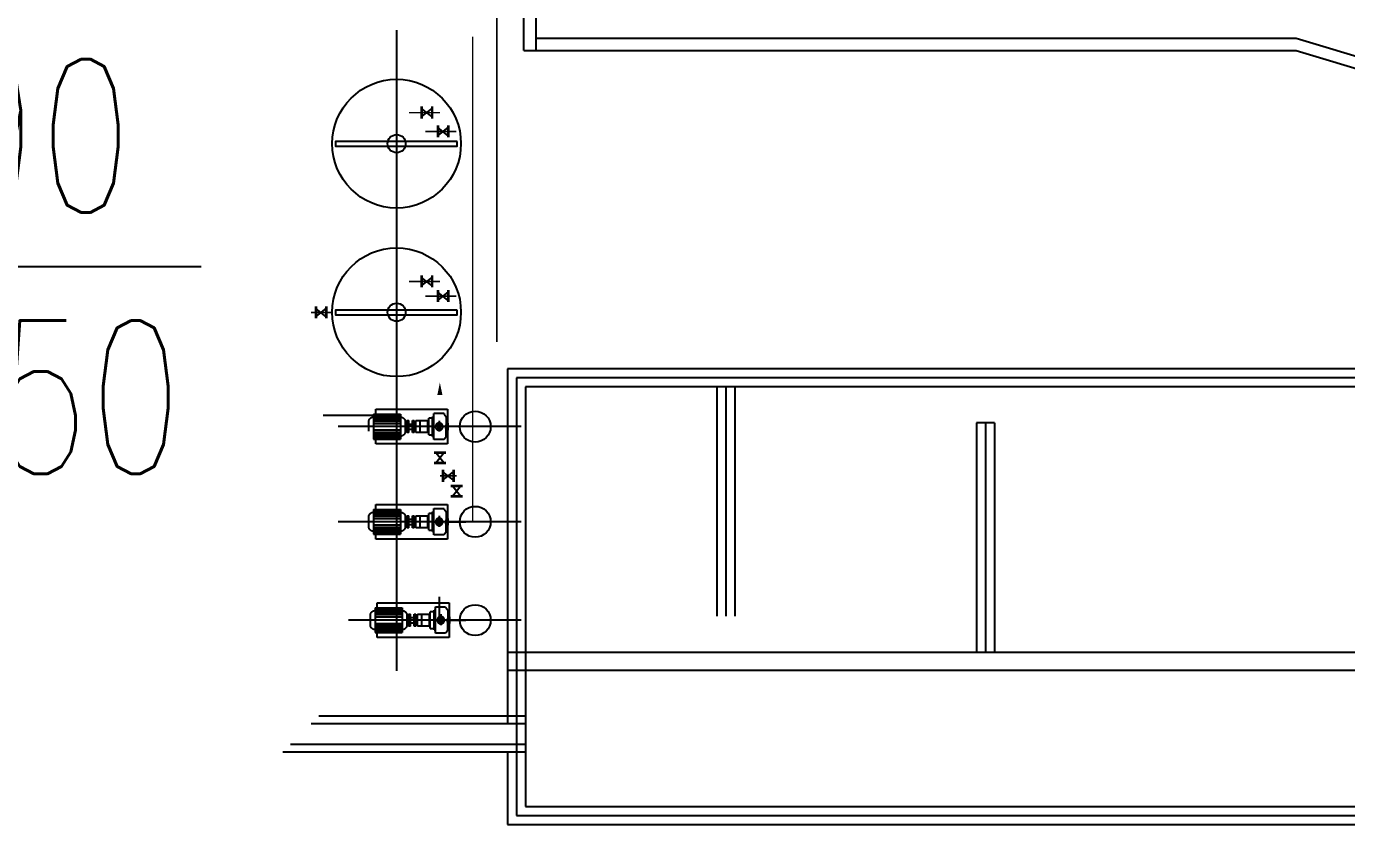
# Model space of a CAD drawing. Extents: x -170 to 1091, y -90 to 504.
# Drawn here: x 162.74 to 188.38, y 34.35 to 49.85 of the extents above; entities that cross this region are included whole.
import ezdxf

# ---------------------------------------------------------------- set-up
doc = ezdxf.new("R2010")
doc.units = 0
doc.header["$LTSCALE"] = 1000
doc.linetypes.add('CENTER', pattern=[50.8, 31.75, -6.35, 6.35, -6.35])
doc.linetypes.add('CENTER2', pattern=[28.575, 19.05, -3.175, 3.175, -3.175])
doc.layers.get('0').update_dxf_attribs({"linetype": 'CONTINUOUS'})
for name, color, linetype in [('01', 7, 'CONTINUOUS'), ('DIM_COOR', 3, 'CONTINUOUS'), ('PUB_TEXT', 7, 'CONTINUOUS'), ('建筑各种基础线', 6, 'CONTINUOUS'), ('热媒站中心线', 3, 'CENTER')]:
    doc.layers.add(name, color=color, linetype=linetype)
doc.layers.add('EQPT', color=7, linetype='CONTINUOUS', lineweight=40)
doc.styles.add('_TCH_DIM', font='SIMPLEX', dxfattribs={"bigfont": 'GBCBIG'})

msp = doc.modelspace()

# ---------------------------------------------------------------- linework, layer by layer
at = {"color": 3, "lineweight": -2}
for p, q in [((170.40794, 48.29584, 0), (170.40794, 48.0643, 0)), ((170.42047, 48.29584, 0), (170.42047, 48.0643, 0)), ((170.6118, 48.25586, 0), (170.42047, 48.10684, 0)), ((170.6118, 48.09953, 0), (170.42047, 48.24855, 0)), ((170.6118, 48.29584, 0), (170.6118, 48.0643, 0)), ((170.62432, 48.29584, 0), (170.62432, 48.0643, 0)), ((170.40794, 45.0175, 0), (170.40794, 44.78595, 0)), ((170.42047, 45.0175, 0), (170.42047, 44.78595, 0)), ((170.6118, 44.97752, 0), (170.42047, 44.8285, 0)), ((170.6118, 44.82119, 0), (170.42047, 44.97021, 0)), ((170.6118, 45.0175, 0), (170.6118, 44.78595, 0)), ((170.62432, 45.0175, 0), (170.62432, 44.78595, 0)), ((168.35436, 44.41482, 0), (168.35436, 44.18328, 0)), ((168.36689, 44.41482, 0), (168.36689, 44.18328, 0)), ((168.55822, 44.37484, 0), (168.36689, 44.22583, 0)), ((168.55822, 44.21852, 0), (168.36689, 44.36753, 0)), ((168.55822, 44.41482, 0), (168.55822, 44.18328, 0)), ((168.57074, 44.41482, 0), (168.57074, 44.18328, 0)), ((170.88907, 41.57813, 0), (170.65752, 41.57813, 0)), ((170.88907, 41.56561, 0), (170.65752, 41.56561, 0)), ((170.69276, 41.37428, 0), (170.84178, 41.56561, 0)), ((170.84909, 41.37428, 0), (170.70007, 41.56561, 0)), ((170.88907, 41.37428, 0), (170.65752, 41.37428, 0)), ((170.88907, 41.36176, 0), (170.65752, 41.36176, 0)), ((170.82314, 41.24164, 0), (170.82314, 41.0101, 0)), ((170.83566, 41.24164, 0), (170.83566, 41.0101, 0)), ((171.02699, 41.20166, 0), (170.83566, 41.05264, 0)), ((171.02699, 41.04533, 0), (170.83566, 41.19435, 0)), ((171.02699, 41.24164, 0), (171.02699, 41.0101, 0)), ((171.03951, 41.24164, 0), (171.03951, 41.0101, 0))]:
    msp.add_line(p, q, dxfattribs=at)
at = {"color": 2, "lineweight": -2}
for p, q in [((170.72432, 47.93046, 0), (170.72432, 47.69892, 0)), ((170.73685, 47.93046, 0), (170.73685, 47.69892, 0)), ((170.92818, 47.89048, 0), (170.73685, 47.74146, 0)), ((170.92818, 47.73415, 0), (170.73685, 47.88317, 0)), ((170.92818, 47.93046, 0), (170.92818, 47.69892, 0)), ((170.9407, 47.93046, 0), (170.9407, 47.69892, 0)), ((170.72432, 44.73211, 0), (170.72432, 44.50056, 0)), ((170.73685, 44.73211, 0), (170.73685, 44.50056, 0)), ((170.92818, 44.69213, 0), (170.73685, 44.54311, 0)), ((170.92818, 44.5358, 0), (170.73685, 44.68482, 0)), ((170.92818, 44.73211, 0), (170.92818, 44.50056, 0)), ((170.9407, 44.73211, 0), (170.9407, 44.50056, 0)), ((171.21248, 40.93053, 0), (170.98094, 40.93053, 0)), ((171.21248, 40.91801, 0), (170.98094, 40.91801, 0)), ((171.01617, 40.72668, 0), (171.16519, 40.91801, 0)), ((171.1725, 40.72668, 0), (171.02348, 40.91801, 0)), ((171.21248, 40.72668, 0), (170.98094, 40.72668, 0)), ((171.21248, 40.71416, 0), (170.98094, 40.71416, 0))]:
    msp.add_line(p, q, dxfattribs=at)
at = {"color": 0, "lineweight": -2}
for p, q in [((172.08493, 43.19963, 0), (172.08493, 36.30517, 0)), ((213.43493, 43.19963, 0), (172.08493, 43.19963, 0)), ((172.43493, 42.84963, 0), (172.43493, 36.00763, 0)), ((213.08493, 42.84963, 0), (172.43493, 42.84963, 0)), ((176.1246, 42.84963, 0), (175.7746, 42.84963, 0)), ((181.53839, 42.1532, 0), (181.18839, 42.1532, 0)), ((172.08493, 37.69964, 0), (201.43492, 37.69964, 0)), ((172.08493, 37.34964, 0), (201.43492, 37.34964, 0)), ((179.66908, 34.69963, 0), (213.08493, 34.69963, 0)), ((172.08493, 34.34963, 0), (213.43493, 34.34963, 0))]:
    msp.add_line(p, q, dxfattribs=at)
at = {"color": 0, "lineweight": -3}
msp.add_line((169.53383, 42.29353, 0), (168.50331, 42.29353, 0), dxfattribs=at)
at = {"color": 2, "lineweight": -2, "const_width": 0.03, "elevation": 0}
for points in [[(171.87586, 43.72116), (171.87586, 54.81862), (209.03098, 54.81862), (209.03098, 61.24093)], [(171.0873, 47.81232), (170.49082, 47.81232)], [(171.0873, 44.61396), (170.49082, 44.61396)], [(170.77092, 38.32543), (171.09434, 38.32543)]]:
    msp.add_lwpolyline(points, dxfattribs=at)
at = {"color": 3, "lineweight": -2, "const_width": 0.03, "elevation": 0}
for points in [[(171.40717, 49.65559), (171.40717, 40.23085)], [(170.77092, 48.1777), (170.17444, 48.1777)], [(170.77092, 44.89935), (170.17444, 44.89935)], [(168.68105, 44.29668), (168.26999, 44.29668)], [(170.77092, 41.1235), (171.09434, 41.1235)]]:
    msp.add_lwpolyline(points, dxfattribs=at)
at = {"color": 0, "lineweight": -2, "elevation": 0}
for points in [[(171.10511, 47.61874), (168.74486, 47.61874), (168.74486, 47.5245), (171.10511, 47.5245)], [(171.10511, 44.3438), (168.74486, 44.3438), (168.74486, 44.24956), (171.10511, 44.24956)]]:
    msp.add_lwpolyline(points, close=True, dxfattribs=at)
at = {"color": 3, "lineweight": -2, "elevation": 0}
msp.add_lwpolyline([(170.77092, 42.93507, 0, 0.1, 0), (170.77092, 42.69132, 0.1, 0.1, 0)], format="xyseb", dxfattribs=at)
at = {"color": 0, "lineweight": -2}
for centre, radius in [((169.93104, 47.57499, 0), 1.25), ((169.93104, 47.57499, 0), 0.17538), ((169.93104, 44.30004, 0), 1.25), ((169.93104, 44.30004, 0), 0.17538), ((171.45698, 42.07955, 0), 0.3), ((171.45698, 40.23085, 0), 0.3), ((171.45698, 38.32086, 0), 0.3)]:
    msp.add_circle(centre, radius, dxfattribs=at)
at = {"layer": '01', "ltscale": 8}
for p, q in [((172.4, 49.38385, 0), (172.4, 51.06385, 0)), ((172.64, 49.38385, 0), (172.64, 51.06385, 0)), ((172.64, 49.62385, 0), (187.4, 49.62385, 0)), ((187.4, 49.62385, 0), (189.4, 49.02385, 0)), ((172.4, 49.38385, 0), (187.4, 49.38385, 0)), ((187.4, 49.38385, 0), (189.4, 48.78385, 0))]:
    msp.add_line(p, q, dxfattribs=at)
at = {"layer": 'DIM_COOR', "color": 4, "linetype": 'Continuous'}
msp.add_line((148.20357, 45.18865), (166.13357, 45.18865), dxfattribs=at)
at = {"layer": 'EQPT', "linetype": 'CENTER2', "lineweight": -2, "ltscale": 5}
for p, q in [((205.25993, 43.02463, 0), (172.25993, 43.02463, 0)), ((172.25993, 43.02463, 0), (172.25993, 34.52463, 0)), ((176.15039, 42.84963, 0), (176.15039, 38.39607, 0)), ((176.32539, 42.84963, 0), (176.32539, 38.39607, 0)), ((176.50039, 42.84963, 0), (176.50039, 38.39607, 0)), ((169.48472, 42.32116, 0), (169.48472, 41.83829, 0)), ((169.48472, 42.32116, 0), (169.48472, 41.83829, 0)), ((169.48472, 42.32116, 0), (170.0039, 42.32116, 0)), ((169.48472, 42.30485, 0), (170.0039, 42.30485, 0)), ((169.52442, 42.32151, 0), (169.52442, 42.4174, 0)), ((169.52442, 42.41705, 0), (170.91942, 42.41705, 0)), ((170.0039, 42.32116, 0), (170.0039, 41.83794, 0)), ((170.0039, 42.32082, 0), (170.0039, 41.83794, 0)), ((170.65642, 41.8267, 0), (170.65642, 42.33481, 0)), ((170.85126, 42.3324, 0), (170.65642, 42.3324, 0)), ((170.85126, 42.3324, 0), (170.85126, 42.3324, 0)), ((170.85126, 42.3324, 0), (170.85426, 42.32227, 0)), ((170.85126, 42.3324, 0), (170.85126, 42.3324, 0)), ((170.85126, 42.3324, 0), (170.85426, 42.32227, 0)), ((170.85126, 42.3324, 0), (170.85126, 42.3324, 0)), ((170.85126, 42.3324, 0), (170.85426, 42.32227, 0)), ((170.85126, 42.3324, 0), (170.85126, 42.3324, 0)), ((170.85126, 42.3324, 0), (170.85426, 42.32227, 0)), ((170.85426, 42.32227, 0), (170.89473, 42.27157, 0)), ((170.85426, 42.32227, 0), (170.89473, 42.27157, 0)), ((170.85426, 42.32227, 0), (170.89473, 42.27157, 0)), ((170.85426, 42.32227, 0), (170.89473, 42.27157, 0)), ((170.91942, 42.41705, 0), (170.91942, 42.14483, 0)), ((172.34657, 42.07955, 0), (168.79374, 42.07955, 0)), ((169.38942, 41.98949, 0), (169.38942, 42.17155, 0)), ((169.38942, 41.98949, 0), (169.38942, 42.17155, 0)), ((169.48472, 42.28888, 0), (170.0039, 42.28888, 0)), ((169.48472, 42.27292, 0), (170.0039, 42.27292, 0)), ((169.48472, 42.24897, 0), (170.0039, 42.24897, 0)), ((169.48472, 42.22103, 0), (170.0039, 42.22103, 0)), ((169.48472, 42.18663, 0), (170.0039, 42.18663, 0)), ((169.48472, 42.14178, 0), (170.0039, 42.14178, 0)), ((170.09919, 42.1712, 0), (170.09919, 41.9879, 0)), ((170.09919, 42.1712, 0), (170.09919, 41.9879, 0)), ((170.09919, 42.1712, 0), (170.09919, 41.9879, 0)), ((170.09919, 42.1712, 0), (170.09919, 41.9879, 0)), ((170.09919, 42.12919, 0), (170.13142, 42.12919, 0)), ((170.09919, 42.12919, 0), (170.13142, 42.12919, 0)), ((170.09919, 42.12919, 0), (170.13142, 42.12919, 0)), ((170.09919, 42.12919, 0), (170.13142, 42.12919, 0)), ((170.13142, 42.19615, 0), (170.13142, 41.96295, 0)), ((170.13142, 42.19615, 0), (170.13142, 41.96295, 0)), ((170.13142, 42.19615, 0), (170.13142, 41.96295, 0)), ((170.13142, 42.19615, 0), (170.13142, 41.96295, 0)), ((170.13142, 42.19615, 0), (170.16623, 42.19615, 0)), ((170.13142, 42.19615, 0), (170.16623, 42.19615, 0)), ((170.13142, 42.19615, 0), (170.16623, 42.19615, 0)), ((170.13142, 42.19615, 0), (170.16623, 42.19615, 0)), ((170.16623, 41.96295, 0), (170.16623, 42.19615, 0)), ((170.16623, 41.96295, 0), (170.16623, 42.19615, 0)), ((170.16623, 41.96295, 0), (170.16623, 42.19615, 0)), ((170.16623, 41.96295, 0), (170.16623, 42.19615, 0)), ((170.16623, 42.12919, 0), (170.2368, 42.12919, 0)), ((170.16623, 42.12919, 0), (170.2368, 42.12919, 0)), ((170.16623, 42.12919, 0), (170.2368, 42.12919, 0)), ((170.16623, 42.12919, 0), (170.2368, 42.12919, 0)), ((170.2368, 41.96295, 0), (170.2368, 42.19615, 0)), ((170.2368, 41.96295, 0), (170.2368, 42.19615, 0)), ((170.2368, 41.96295, 0), (170.2368, 42.19615, 0)), ((170.2368, 41.96295, 0), (170.2368, 42.19615, 0)), ((170.2368, 42.19615, 0), (170.26924, 42.19615, 0)), ((170.2368, 42.19615, 0), (170.26924, 42.19615, 0)), ((170.2368, 42.19615, 0), (170.26924, 42.19615, 0)), ((170.2368, 42.19615, 0), (170.26924, 42.19615, 0)), ((170.26924, 42.19615, 0), (170.26924, 41.96295, 0)), ((170.26924, 42.19615, 0), (170.26924, 41.96295, 0)), ((170.26924, 42.19615, 0), (170.26924, 41.96295, 0)), ((170.26924, 42.19615, 0), (170.26924, 41.96295, 0)), ((170.26924, 42.12919, 0), (170.30534, 42.12919, 0)), ((170.30534, 41.96295, 0), (170.30534, 42.19615, 0)), ((170.30534, 42.19615, 0), (170.55336, 42.19615, 0)), ((170.3833, 42.19615, 0), (170.3833, 41.96295, 0)), ((170.52841, 42.19615, 0), (170.52841, 41.96295, 0)), ((170.52841, 42.19615, 0), (170.52841, 41.96295, 0)), ((170.52841, 42.19615, 0), (170.52841, 41.96295, 0)), ((170.55336, 41.91733, 0), (170.55336, 42.24178, 0)), ((170.62607, 42.24178, 0), (170.55336, 42.24178, 0)), ((170.62607, 42.24178, 0), (170.55336, 42.24178, 0)), ((170.62607, 42.24178, 0), (170.55336, 42.24178, 0)), ((170.62607, 42.24178, 0), (170.55336, 42.24178, 0)), ((170.55336, 42.07386, 0), (170.55336, 42.15497, 0)), ((170.55336, 42.07386, 0), (170.55336, 42.15497, 0)), ((170.55336, 42.07386, 0), (170.55336, 42.15497, 0)), ((170.62607, 42.27081, 0), (170.65642, 42.27081, 0)), ((170.62607, 41.88829, 0), (170.62607, 42.27081, 0)), ((170.75742, 42.19371, 0), (170.75742, 41.98372, 0)), ((170.89473, 42.16066, 0), (170.88773, 42.0848, 0)), ((170.89473, 42.16066, 0), (170.88773, 42.0848, 0)), ((170.89473, 42.16066, 0), (170.88773, 42.0848, 0)), ((170.89473, 42.16066, 0), (170.88773, 42.0848, 0)), ((170.89473, 41.99844, 0), (170.88778, 42.07494, 0)), ((170.89473, 41.99844, 0), (170.88778, 42.07494, 0)), ((170.89473, 41.99844, 0), (170.88778, 42.07494, 0)), ((170.89473, 41.99844, 0), (170.88778, 42.07494, 0)), ((170.91462, 42.12455, 0), (170.8914, 42.12455, 0)), ((170.91462, 42.12455, 0), (170.8914, 42.12455, 0)), ((170.91462, 42.12455, 0), (170.8914, 42.12455, 0)), ((170.91462, 42.12455, 0), (170.8914, 42.12455, 0)), ((170.89473, 42.27157, 0), (170.89473, 42.16066, 0)), ((170.89473, 42.27157, 0), (170.89473, 42.16066, 0)), ((170.89473, 42.27157, 0), (170.89473, 42.16066, 0)), ((170.89473, 42.27157, 0), (170.89473, 42.16066, 0)), ((170.91462, 42.01111, 0), (170.91462, 42.14483, 0)), ((170.91462, 42.14483, 0), (170.92842, 42.14483, 0)), ((170.91462, 42.01111, 0), (170.91462, 42.14483, 0)), ((170.91462, 42.14483, 0), (170.92842, 42.14483, 0)), ((170.91462, 42.01111, 0), (170.91462, 42.14483, 0)), ((170.91462, 42.14483, 0), (170.92842, 42.14483, 0)), ((170.91462, 42.01111, 0), (170.91462, 42.14483, 0)), ((170.91462, 42.14483, 0), (170.92842, 42.14483, 0)), ((170.91462, 42.01236, 0), (170.91462, 42.12455, 0)), ((170.91462, 42.01236, 0), (170.91462, 42.12455, 0)), ((170.91462, 42.01236, 0), (170.91462, 42.12455, 0)), ((170.91462, 42.01236, 0), (170.91462, 42.12455, 0)), ((170.92842, 42.14483, 0), (170.92842, 42.01111, 0)), ((170.92842, 42.14483, 0), (170.92842, 42.01111, 0)), ((170.92842, 42.14483, 0), (170.92842, 42.01111, 0)), ((170.92842, 42.14483, 0), (170.92842, 42.01111, 0)), ((181.18839, 42.1532, 0), (181.18839, 37.69964, 0)), ((181.36339, 42.1532, 0), (181.36339, 37.69964, 0)), ((181.53839, 42.1532, 0), (181.53839, 37.69964, 0)), ((169.48472, 42.01733, 0), (170.0039, 42.01733, 0)), ((169.48472, 41.97248, 0), (170.0039, 41.97248, 0)), ((169.48472, 41.93808, 0), (170.0039, 41.93808, 0)), ((169.48472, 41.91014, 0), (170.0039, 41.91014, 0)), ((169.48472, 41.88619, 0), (170.0039, 41.88619, 0)), ((169.48472, 41.87022, 0), (170.0039, 41.87022, 0)), ((169.48472, 41.85426, 0), (170.0039, 41.85426, 0)), ((169.48472, 41.83794, 0), (170.0039, 41.83794, 0)), ((169.52442, 41.74237, 0), (169.52442, 41.83829, 0)), ((170.09919, 42.02992, 0), (170.13142, 42.02992, 0)), ((170.09919, 42.02992, 0), (170.13142, 42.02992, 0)), ((170.09919, 42.02992, 0), (170.13142, 42.02992, 0)), ((170.09919, 42.02992, 0), (170.13142, 42.02992, 0)), ((170.13142, 41.96295, 0), (170.13142, 41.96295, 0)), ((170.13142, 41.96295, 0), (170.13142, 41.96295, 0)), ((170.13142, 41.96295, 0), (170.13142, 41.96295, 0)), ((170.16623, 41.96295, 0), (170.13142, 41.96295, 0)), ((170.13142, 41.96295, 0), (170.13142, 41.96295, 0)), ((170.13142, 41.96295, 0), (170.13142, 41.96295, 0)), ((170.13142, 41.96295, 0), (170.13142, 41.96295, 0)), ((170.16623, 41.96295, 0), (170.13142, 41.96295, 0)), ((170.13142, 41.96295, 0), (170.13142, 41.96295, 0)), ((170.13142, 41.96295, 0), (170.13142, 41.96295, 0)), ((170.13142, 41.96295, 0), (170.13142, 41.96295, 0)), ((170.16623, 41.96295, 0), (170.13142, 41.96295, 0)), ((170.13142, 41.96295, 0), (170.13142, 41.96295, 0)), ((170.13142, 41.96295, 0), (170.13142, 41.96295, 0)), ((170.13142, 41.96295, 0), (170.13142, 41.96295, 0)), ((170.16623, 41.96295, 0), (170.13142, 41.96295, 0)), ((170.16623, 42.02992, 0), (170.2368, 42.02992, 0)), ((170.16623, 42.02992, 0), (170.2368, 42.02992, 0)), ((170.16623, 42.02992, 0), (170.2368, 42.02992, 0)), ((170.16623, 42.02992, 0), (170.2368, 42.02992, 0)), ((170.26924, 41.96295, 0), (170.2368, 41.96295, 0)), ((170.26924, 41.96295, 0), (170.2368, 41.96295, 0)), ((170.26924, 41.96295, 0), (170.2368, 41.96295, 0)), ((170.26924, 41.96295, 0), (170.2368, 41.96295, 0)), ((170.26924, 42.02992, 0), (170.30534, 42.02992, 0)), ((170.55336, 41.96295, 0), (170.30534, 41.96295, 0)), ((170.55336, 41.96233, 0), (170.55336, 41.96233, 0)), ((170.55336, 41.96233, 0), (170.55336, 41.96233, 0)), ((170.55336, 41.96233, 0), (170.55336, 41.96233, 0)), ((170.55336, 41.96233, 0), (170.55336, 41.96233, 0)), ((170.55336, 41.96233, 0), (170.55336, 41.96233, 0)), ((170.55336, 41.96233, 0), (170.55336, 41.96233, 0)), ((170.55336, 41.96233, 0), (170.55336, 41.96233, 0)), ((170.55336, 41.96233, 0), (170.55336, 41.96233, 0)), ((170.55336, 41.96233, 0), (170.55336, 41.96233, 0)), ((170.55336, 41.96233, 0), (170.55336, 41.96233, 0)), ((170.55336, 41.96233, 0), (170.55336, 41.96233, 0)), ((170.55336, 41.96233, 0), (170.55336, 41.96233, 0)), ((170.55336, 41.96233, 0), (170.55336, 41.96233, 0)), ((170.55336, 41.96233, 0), (170.55336, 41.96233, 0)), ((170.55336, 41.96233, 0), (170.55336, 41.96233, 0)), ((170.55336, 41.96233, 0), (170.55336, 41.96233, 0)), ((170.55336, 41.91733, 0), (170.62607, 41.91733, 0)), ((170.55336, 41.91733, 0), (170.62607, 41.91733, 0)), ((170.55336, 41.91733, 0), (170.62607, 41.91733, 0)), ((170.55336, 41.91733, 0), (170.62607, 41.91733, 0)), ((170.62607, 41.88829, 0), (170.65642, 41.88829, 0)), ((170.85126, 41.8267, 0), (170.65642, 41.8267, 0)), ((170.85126, 41.8267, 0), (170.85426, 41.83684, 0)), ((170.85126, 41.8267, 0), (170.85426, 41.83684, 0)), ((170.85126, 41.8267, 0), (170.85426, 41.83684, 0)), ((170.85126, 41.8267, 0), (170.85426, 41.83684, 0)), ((170.85126, 41.8267, 0), (170.85126, 41.8267, 0)), ((170.85126, 41.8267, 0), (170.85126, 41.8267, 0)), ((170.85126, 41.8267, 0), (170.85126, 41.8267, 0)), ((170.85126, 41.8267, 0), (170.85126, 41.8267, 0)), ((170.85426, 41.83684, 0), (170.89473, 41.88753, 0)), ((170.85426, 41.83684, 0), (170.89473, 41.88753, 0)), ((170.85426, 41.83684, 0), (170.89473, 41.88753, 0)), ((170.85426, 41.83684, 0), (170.89473, 41.88753, 0)), ((170.91462, 42.03455, 0), (170.89145, 42.03455, 0)), ((170.91462, 42.03455, 0), (170.89145, 42.03455, 0)), ((170.91462, 42.03455, 0), (170.89145, 42.03455, 0)), ((170.91462, 42.03455, 0), (170.89145, 42.03455, 0)), ((170.89473, 41.88753, 0), (170.89473, 41.99844, 0)), ((170.89473, 41.88753, 0), (170.89473, 41.99844, 0)), ((170.89473, 41.88753, 0), (170.89473, 41.99844, 0)), ((170.89473, 41.88753, 0), (170.89473, 41.99844, 0)), ((170.91462, 42.01111, 0), (170.92842, 42.01111, 0)), ((170.91462, 42.01111, 0), (170.92842, 42.01111, 0)), ((170.91462, 42.01111, 0), (170.92842, 42.01111, 0)), ((170.91462, 42.01111, 0), (170.92842, 42.01111, 0)), ((170.91942, 42.01111, 0), (170.91942, 41.74203, 0)), ((170.92098, 41.74203, 0), (169.52442, 41.74203, 0)), ((169.52442, 40.47281, 0), (169.52442, 40.5687, 0)), ((169.52442, 40.56835, 0), (170.91942, 40.56835, 0)), ((170.91942, 40.56835, 0), (170.91942, 40.29613, 0)), ((169.38942, 40.14079, 0), (169.38942, 40.32285, 0)), ((169.38942, 40.14079, 0), (169.38942, 40.32285, 0)), ((169.48472, 40.47246, 0), (170.0039, 40.47246, 0)), ((169.48472, 40.47246, 0), (169.48472, 39.98959, 0)), ((169.48472, 40.47246, 0), (169.48472, 39.98959, 0)), ((169.48472, 40.45615, 0), (170.0039, 40.45615, 0)), ((169.48472, 40.44018, 0), (170.0039, 40.44018, 0)), ((169.48472, 40.42422, 0), (170.0039, 40.42422, 0)), ((169.48472, 40.40027, 0), (170.0039, 40.40027, 0)), ((169.48472, 40.37233, 0), (170.0039, 40.37233, 0)), ((169.48472, 40.33793, 0), (170.0039, 40.33793, 0)), ((169.48472, 40.29308, 0), (170.0039, 40.29308, 0)), ((170.0039, 40.47246, 0), (170.0039, 39.98924, 0)), ((170.0039, 40.47212, 0), (170.0039, 39.98924, 0)), ((170.09919, 40.3225, 0), (170.09919, 40.1392, 0)), ((170.09919, 40.3225, 0), (170.09919, 40.1392, 0)), ((170.09919, 40.3225, 0), (170.09919, 40.1392, 0)), ((170.09919, 40.3225, 0), (170.09919, 40.1392, 0)), ((170.09919, 40.28049, 0), (170.13142, 40.28049, 0)), ((170.09919, 40.28049, 0), (170.13142, 40.28049, 0)), ((170.09919, 40.28049, 0), (170.13142, 40.28049, 0)), ((170.09919, 40.28049, 0), (170.13142, 40.28049, 0)), ((170.13142, 40.34745, 0), (170.16623, 40.34745, 0)), ((170.13142, 40.34745, 0), (170.16623, 40.34745, 0)), ((170.13142, 40.34745, 0), (170.16623, 40.34745, 0)), ((170.13142, 40.34745, 0), (170.16623, 40.34745, 0)), ((170.13142, 40.34745, 0), (170.13142, 40.11425, 0)), ((170.13142, 40.34745, 0), (170.13142, 40.11425, 0)), ((170.13142, 40.34745, 0), (170.13142, 40.11425, 0)), ((170.13142, 40.34745, 0), (170.13142, 40.11425, 0)), ((170.16623, 40.11425, 0), (170.16623, 40.34745, 0)), ((170.16623, 40.11425, 0), (170.16623, 40.34745, 0)), ((170.16623, 40.11425, 0), (170.16623, 40.34745, 0)), ((170.16623, 40.11425, 0), (170.16623, 40.34745, 0)), ((170.16623, 40.28049, 0), (170.2368, 40.28049, 0)), ((170.16623, 40.28049, 0), (170.2368, 40.28049, 0)), ((170.16623, 40.28049, 0), (170.2368, 40.28049, 0)), ((170.16623, 40.28049, 0), (170.2368, 40.28049, 0)), ((170.2368, 40.34745, 0), (170.26924, 40.34745, 0)), ((170.2368, 40.34745, 0), (170.26924, 40.34745, 0)), ((170.2368, 40.34745, 0), (170.26924, 40.34745, 0)), ((170.2368, 40.34745, 0), (170.26924, 40.34745, 0)), ((170.2368, 40.11425, 0), (170.2368, 40.34745, 0)), ((170.2368, 40.11425, 0), (170.2368, 40.34745, 0)), ((170.2368, 40.11425, 0), (170.2368, 40.34745, 0)), ((170.2368, 40.11425, 0), (170.2368, 40.34745, 0)), ((170.26924, 40.34745, 0), (170.26924, 40.11425, 0)), ((170.26924, 40.34745, 0), (170.26924, 40.11425, 0)), ((170.26924, 40.34745, 0), (170.26924, 40.11425, 0)), ((170.26924, 40.34745, 0), (170.26924, 40.11425, 0)), ((170.26924, 40.28049, 0), (170.30534, 40.28049, 0)), ((170.30534, 40.34745, 0), (170.55336, 40.34745, 0)), ((170.30534, 40.11425, 0), (170.30534, 40.34745, 0)), ((170.3833, 40.34745, 0), (170.3833, 40.11425, 0)), ((170.52841, 40.34745, 0), (170.52841, 40.11425, 0)), ((170.52841, 40.34745, 0), (170.52841, 40.11425, 0)), ((170.52841, 40.34745, 0), (170.52841, 40.11425, 0)), ((170.62607, 40.39308, 0), (170.55336, 40.39308, 0)), ((170.62607, 40.39308, 0), (170.55336, 40.39308, 0)), ((170.62607, 40.39308, 0), (170.55336, 40.39308, 0)), ((170.62607, 40.39308, 0), (170.55336, 40.39308, 0)), ((170.55336, 40.06863, 0), (170.55336, 40.39308, 0)), ((170.55336, 40.22516, 0), (170.55336, 40.30627, 0)), ((170.55336, 40.22516, 0), (170.55336, 40.30627, 0)), ((170.55336, 40.22516, 0), (170.55336, 40.30627, 0)), ((170.62607, 40.03959, 0), (170.62607, 40.42211, 0)), ((170.62607, 40.42211, 0), (170.65642, 40.42211, 0)), ((170.65642, 39.978, 0), (170.65642, 40.48611, 0)), ((170.85126, 40.4837, 0), (170.65642, 40.4837, 0)), ((170.75742, 40.34501, 0), (170.75742, 40.13502, 0)), ((170.85126, 40.4837, 0), (170.85426, 40.47357, 0)), ((170.85126, 40.4837, 0), (170.85126, 40.4837, 0)), ((170.85126, 40.4837, 0), (170.85426, 40.47357, 0)), ((170.85126, 40.4837, 0), (170.85126, 40.4837, 0)), ((170.85126, 40.4837, 0), (170.85426, 40.47357, 0)), ((170.85126, 40.4837, 0), (170.85126, 40.4837, 0)), ((170.85126, 40.4837, 0), (170.85426, 40.47357, 0)), ((170.85126, 40.4837, 0), (170.85126, 40.4837, 0)), ((170.85426, 40.47357, 0), (170.89473, 40.42287, 0)), ((170.85426, 40.47357, 0), (170.89473, 40.42287, 0)), ((170.85426, 40.47357, 0), (170.89473, 40.42287, 0)), ((170.85426, 40.47357, 0), (170.89473, 40.42287, 0)), ((170.89473, 40.31196, 0), (170.88773, 40.2361, 0)), ((170.89473, 40.31196, 0), (170.88773, 40.2361, 0)), ((170.89473, 40.31196, 0), (170.88773, 40.2361, 0)), ((170.89473, 40.31196, 0), (170.88773, 40.2361, 0)), ((170.91462, 40.27585, 0), (170.8914, 40.27585, 0)), ((170.91462, 40.27585, 0), (170.8914, 40.27585, 0)), ((170.91462, 40.27585, 0), (170.8914, 40.27585, 0)), ((170.91462, 40.27585, 0), (170.8914, 40.27585, 0)), ((170.89473, 40.42287, 0), (170.89473, 40.31196, 0)), ((170.89473, 40.42287, 0), (170.89473, 40.31196, 0)), ((170.89473, 40.42287, 0), (170.89473, 40.31196, 0)), ((170.89473, 40.42287, 0), (170.89473, 40.31196, 0)), ((170.91462, 40.29613, 0), (170.92842, 40.29613, 0)), ((170.91462, 40.16241, 0), (170.91462, 40.29613, 0)), ((170.91462, 40.29613, 0), (170.92842, 40.29613, 0)), ((170.91462, 40.16241, 0), (170.91462, 40.29613, 0)), ((170.91462, 40.29613, 0), (170.92842, 40.29613, 0)), ((170.91462, 40.16241, 0), (170.91462, 40.29613, 0)), ((170.91462, 40.29613, 0), (170.92842, 40.29613, 0)), ((170.91462, 40.16241, 0), (170.91462, 40.29613, 0)), ((170.91462, 40.16366, 0), (170.91462, 40.27585, 0)), ((170.91462, 40.16366, 0), (170.91462, 40.27585, 0)), ((170.91462, 40.16366, 0), (170.91462, 40.27585, 0)), ((170.91462, 40.16366, 0), (170.91462, 40.27585, 0)), ((170.92842, 40.29613, 0), (170.92842, 40.16241, 0)), ((170.92842, 40.29613, 0), (170.92842, 40.16241, 0)), ((170.92842, 40.29613, 0), (170.92842, 40.16241, 0)), ((170.92842, 40.29613, 0), (170.92842, 40.16241, 0)), ((172.34657, 40.23085, 0), (168.79374, 40.23085, 0)), ((169.48472, 40.16863, 0), (170.0039, 40.16863, 0)), ((169.48472, 40.12378, 0), (170.0039, 40.12378, 0)), ((169.48472, 40.08938, 0), (170.0039, 40.08938, 0)), ((169.48472, 40.06144, 0), (170.0039, 40.06144, 0)), ((169.48472, 40.03749, 0), (170.0039, 40.03749, 0)), ((169.48472, 40.02152, 0), (170.0039, 40.02152, 0)), ((169.48472, 40.00556, 0), (170.0039, 40.00556, 0)), ((170.09919, 40.18122, 0), (170.13142, 40.18122, 0)), ((170.09919, 40.18122, 0), (170.13142, 40.18122, 0)), ((170.09919, 40.18122, 0), (170.13142, 40.18122, 0)), ((170.09919, 40.18122, 0), (170.13142, 40.18122, 0)), ((170.16623, 40.11425, 0), (170.13142, 40.11425, 0)), ((170.13142, 40.11425, 0), (170.13142, 40.11425, 0)), ((170.13142, 40.11425, 0), (170.13142, 40.11425, 0)), ((170.13142, 40.11425, 0), (170.13142, 40.11425, 0)), ((170.16623, 40.11425, 0), (170.13142, 40.11425, 0)), ((170.13142, 40.11425, 0), (170.13142, 40.11425, 0)), ((170.13142, 40.11425, 0), (170.13142, 40.11425, 0)), ((170.13142, 40.11425, 0), (170.13142, 40.11425, 0)), ((170.16623, 40.11425, 0), (170.13142, 40.11425, 0)), ((170.13142, 40.11425, 0), (170.13142, 40.11425, 0)), ((170.13142, 40.11425, 0), (170.13142, 40.11425, 0)), ((170.13142, 40.11425, 0), (170.13142, 40.11425, 0)), ((170.16623, 40.11425, 0), (170.13142, 40.11425, 0)), ((170.13142, 40.11425, 0), (170.13142, 40.11425, 0)), ((170.13142, 40.11425, 0), (170.13142, 40.11425, 0)), ((170.13142, 40.11425, 0), (170.13142, 40.11425, 0)), ((170.16623, 40.18122, 0), (170.2368, 40.18122, 0)), ((170.16623, 40.18122, 0), (170.2368, 40.18122, 0)), ((170.16623, 40.18122, 0), (170.2368, 40.18122, 0)), ((170.16623, 40.18122, 0), (170.2368, 40.18122, 0)), ((170.26924, 40.11425, 0), (170.2368, 40.11425, 0)), ((170.26924, 40.11425, 0), (170.2368, 40.11425, 0)), ((170.26924, 40.11425, 0), (170.2368, 40.11425, 0)), ((170.26924, 40.11425, 0), (170.2368, 40.11425, 0)), ((170.26924, 40.18122, 0), (170.30534, 40.18122, 0)), ((170.55336, 40.11425, 0), (170.30534, 40.11425, 0)), ((170.55336, 40.11363, 0), (170.55336, 40.11363, 0)), ((170.55336, 40.11363, 0), (170.55336, 40.11363, 0)), ((170.55336, 40.11363, 0), (170.55336, 40.11363, 0)), ((170.55336, 40.11363, 0), (170.55336, 40.11363, 0)), ((170.55336, 40.11363, 0), (170.55336, 40.11363, 0)), ((170.55336, 40.11363, 0), (170.55336, 40.11363, 0)), ((170.55336, 40.11363, 0), (170.55336, 40.11363, 0)), ((170.55336, 40.11363, 0), (170.55336, 40.11363, 0)), ((170.55336, 40.11363, 0), (170.55336, 40.11363, 0)), ((170.55336, 40.11363, 0), (170.55336, 40.11363, 0)), ((170.55336, 40.11363, 0), (170.55336, 40.11363, 0)), ((170.55336, 40.11363, 0), (170.55336, 40.11363, 0)), ((170.55336, 40.11363, 0), (170.55336, 40.11363, 0)), ((170.55336, 40.11363, 0), (170.55336, 40.11363, 0)), ((170.55336, 40.11363, 0), (170.55336, 40.11363, 0)), ((170.55336, 40.11363, 0), (170.55336, 40.11363, 0)), ((170.55336, 40.06863, 0), (170.62607, 40.06863, 0)), ((170.55336, 40.06863, 0), (170.62607, 40.06863, 0)), ((170.55336, 40.06863, 0), (170.62607, 40.06863, 0)), ((170.55336, 40.06863, 0), (170.62607, 40.06863, 0)), ((170.62607, 40.03959, 0), (170.65642, 40.03959, 0)), ((170.85426, 39.98814, 0), (170.89473, 40.03883, 0)), ((170.85426, 39.98814, 0), (170.89473, 40.03883, 0)), ((170.85426, 39.98814, 0), (170.89473, 40.03883, 0)), ((170.85426, 39.98814, 0), (170.89473, 40.03883, 0)), ((170.89473, 40.14974, 0), (170.88778, 40.22624, 0)), ((170.89473, 40.14974, 0), (170.88778, 40.22624, 0)), ((170.89473, 40.14974, 0), (170.88778, 40.22624, 0)), ((170.89473, 40.14974, 0), (170.88778, 40.22624, 0)), ((170.91462, 40.18585, 0), (170.89145, 40.18585, 0)), ((170.91462, 40.18585, 0), (170.89145, 40.18585, 0)), ((170.91462, 40.18585, 0), (170.89145, 40.18585, 0)), ((170.91462, 40.18585, 0), (170.89145, 40.18585, 0)), ((170.89473, 40.03883, 0), (170.89473, 40.14974, 0)), ((170.89473, 40.03883, 0), (170.89473, 40.14974, 0)), ((170.89473, 40.03883, 0), (170.89473, 40.14974, 0)), ((170.89473, 40.03883, 0), (170.89473, 40.14974, 0)), ((170.91462, 40.16241, 0), (170.92842, 40.16241, 0)), ((170.91462, 40.16241, 0), (170.92842, 40.16241, 0)), ((170.91462, 40.16241, 0), (170.92842, 40.16241, 0)), ((170.91462, 40.16241, 0), (170.92842, 40.16241, 0)), ((170.91942, 40.16241, 0), (170.91942, 39.89333, 0)), ((170.92842, 40.23085, 0), (171.2753, 40.23085, 0)), ((169.48472, 39.98924, 0), (170.0039, 39.98924, 0)), ((169.52442, 39.89367, 0), (169.52442, 39.98959, 0)), ((170.92098, 39.89333, 0), (169.52442, 39.89333, 0)), ((170.85126, 39.978, 0), (170.65642, 39.978, 0)), ((170.85126, 39.978, 0), (170.85426, 39.98814, 0)), ((170.85126, 39.978, 0), (170.85426, 39.98814, 0)), ((170.85126, 39.978, 0), (170.85426, 39.98814, 0)), ((170.85126, 39.978, 0), (170.85426, 39.98814, 0)), ((170.85126, 39.978, 0), (170.85126, 39.978, 0)), ((170.85126, 39.978, 0), (170.85126, 39.978, 0)), ((170.85126, 39.978, 0), (170.85126, 39.978, 0)), ((170.85126, 39.978, 0), (170.85126, 39.978, 0)), ((170.75742, 38.77623, 0), (170.75742, 38.32086, 0)), ((169.51649, 38.56247, 0), (170.03566, 38.56247, 0)), ((169.51649, 38.56247, 0), (169.51649, 38.0796, 0)), ((169.51649, 38.56247, 0), (169.51649, 38.0796, 0)), ((169.51649, 38.54616, 0), (170.03566, 38.54616, 0)), ((169.51649, 38.53019, 0), (170.03566, 38.53019, 0)), ((169.51649, 38.51423, 0), (170.03566, 38.51423, 0)), ((169.51649, 38.49028, 0), (170.03566, 38.49028, 0)), ((169.51649, 38.46234, 0), (170.03566, 38.46234, 0)), ((169.55619, 38.56282, 0), (169.55619, 38.65871, 0)), ((169.55619, 38.65836, 0), (170.95119, 38.65836, 0)), ((170.03566, 38.56247, 0), (170.03566, 38.07925, 0)), ((170.03566, 38.56213, 0), (170.03566, 38.07925, 0)), ((170.65783, 38.48309, 0), (170.58512, 38.48309, 0)), ((170.65783, 38.48309, 0), (170.58512, 38.48309, 0)), ((170.65783, 38.48309, 0), (170.58512, 38.48309, 0)), ((170.65783, 38.48309, 0), (170.58512, 38.48309, 0)), ((170.58512, 38.15864, 0), (170.58512, 38.48309, 0)), ((170.65783, 38.1296, 0), (170.65783, 38.51212, 0)), ((170.65783, 38.51212, 0), (170.68819, 38.51212, 0)), ((170.68819, 38.06801, 0), (170.68819, 38.57612, 0)), ((170.88302, 38.57371, 0), (170.68819, 38.57371, 0)), ((170.88303, 38.57371, 0), (170.88302, 38.57371, 0)), ((170.88303, 38.57371, 0), (170.88302, 38.57371, 0)), ((170.88303, 38.57371, 0), (170.88302, 38.57371, 0)), ((170.88303, 38.57371, 0), (170.88302, 38.57371, 0)), ((170.88303, 38.57371, 0), (170.88603, 38.56357, 0)), ((170.88303, 38.57371, 0), (170.88603, 38.56357, 0)), ((170.88303, 38.57371, 0), (170.88603, 38.56357, 0)), ((170.88303, 38.57371, 0), (170.88603, 38.56357, 0)), ((170.88603, 38.56357, 0), (170.9265, 38.51288, 0)), ((170.88603, 38.56357, 0), (170.9265, 38.51288, 0)), ((170.88603, 38.56357, 0), (170.9265, 38.51288, 0)), ((170.88603, 38.56357, 0), (170.9265, 38.51288, 0)), ((170.9265, 38.51288, 0), (170.9265, 38.40197, 0)), ((170.9265, 38.51288, 0), (170.9265, 38.40197, 0)), ((170.9265, 38.51288, 0), (170.9265, 38.40197, 0)), ((170.9265, 38.51288, 0), (170.9265, 38.40197, 0)), ((170.95119, 38.65836, 0), (170.95119, 38.38614, 0)), ((172.34657, 38.32086, 0), (168.99919, 38.32086, 0)), ((169.42119, 38.2308, 0), (169.42119, 38.41285, 0)), ((169.42119, 38.2308, 0), (169.42119, 38.41285, 0)), ((169.51649, 38.42794, 0), (170.03566, 38.42794, 0)), ((169.51649, 38.38308, 0), (170.03566, 38.38308, 0)), ((169.51649, 38.25864, 0), (170.03566, 38.25864, 0)), ((169.51649, 38.21379, 0), (170.03566, 38.21379, 0)), ((170.13096, 38.41251, 0), (170.13096, 38.22921, 0)), ((170.13096, 38.41251, 0), (170.13096, 38.22921, 0)), ((170.13096, 38.41251, 0), (170.13096, 38.22921, 0)), ((170.13096, 38.41251, 0), (170.13096, 38.22921, 0)), ((170.13096, 38.3705, 0), (170.16319, 38.3705, 0)), ((170.13096, 38.3705, 0), (170.16319, 38.3705, 0)), ((170.13096, 38.3705, 0), (170.16319, 38.3705, 0)), ((170.13096, 38.3705, 0), (170.16319, 38.3705, 0)), ((170.13096, 38.27123, 0), (170.16319, 38.27123, 0)), ((170.13096, 38.27123, 0), (170.16319, 38.27123, 0)), ((170.13096, 38.27123, 0), (170.16319, 38.27123, 0)), ((170.13096, 38.27123, 0), (170.16319, 38.27123, 0)), ((170.16319, 38.43746, 0), (170.198, 38.43746, 0)), ((170.16319, 38.43746, 0), (170.198, 38.43746, 0)), ((170.16319, 38.43746, 0), (170.198, 38.43746, 0)), ((170.16319, 38.43746, 0), (170.198, 38.43746, 0)), ((170.16319, 38.43746, 0), (170.16319, 38.20426, 0)), ((170.16319, 38.43746, 0), (170.16319, 38.20426, 0)), ((170.16319, 38.43746, 0), (170.16319, 38.20426, 0)), ((170.16319, 38.43746, 0), (170.16319, 38.20426, 0)), ((170.198, 38.20426, 0), (170.16319, 38.20426, 0)), ((170.16319, 38.20426, 0), (170.16319, 38.20426, 0)), ((170.16319, 38.20426, 0), (170.16319, 38.20426, 0)), ((170.16319, 38.20426, 0), (170.16319, 38.20426, 0)), ((170.198, 38.20426, 0), (170.16319, 38.20426, 0)), ((170.16319, 38.20426, 0), (170.16319, 38.20426, 0)), ((170.16319, 38.20426, 0), (170.16319, 38.20426, 0)), ((170.16319, 38.20426, 0), (170.16319, 38.20426, 0)), ((170.198, 38.20426, 0), (170.16319, 38.20426, 0)), ((170.16319, 38.20426, 0), (170.16319, 38.20426, 0)), ((170.16319, 38.20426, 0), (170.16319, 38.20426, 0)), ((170.16319, 38.20426, 0), (170.16319, 38.20426, 0)), ((170.198, 38.20426, 0), (170.16319, 38.20426, 0)), ((170.16319, 38.20426, 0), (170.16319, 38.20426, 0)), ((170.16319, 38.20426, 0), (170.16319, 38.20426, 0)), ((170.16319, 38.20426, 0), (170.16319, 38.20426, 0)), ((170.198, 38.20426, 0), (170.198, 38.43746, 0)), ((170.198, 38.20426, 0), (170.198, 38.43746, 0)), ((170.198, 38.20426, 0), (170.198, 38.43746, 0)), ((170.198, 38.20426, 0), (170.198, 38.43746, 0)), ((170.198, 38.3705, 0), (170.26857, 38.3705, 0)), ((170.198, 38.3705, 0), (170.26857, 38.3705, 0)), ((170.198, 38.3705, 0), (170.26857, 38.3705, 0)), ((170.198, 38.3705, 0), (170.26857, 38.3705, 0)), ((170.198, 38.27123, 0), (170.26857, 38.27123, 0)), ((170.198, 38.27123, 0), (170.26857, 38.27123, 0)), ((170.198, 38.27123, 0), (170.26857, 38.27123, 0)), ((170.198, 38.27123, 0), (170.26857, 38.27123, 0)), ((170.26857, 38.43746, 0), (170.301, 38.43746, 0)), ((170.26857, 38.43746, 0), (170.301, 38.43746, 0)), ((170.26857, 38.43746, 0), (170.301, 38.43746, 0)), ((170.26857, 38.43746, 0), (170.301, 38.43746, 0)), ((170.26857, 38.20426, 0), (170.26857, 38.43746, 0)), ((170.26857, 38.20426, 0), (170.26857, 38.43746, 0)), ((170.26857, 38.20426, 0), (170.26857, 38.43746, 0)), ((170.26857, 38.20426, 0), (170.26857, 38.43746, 0)), ((170.301, 38.20426, 0), (170.26857, 38.20426, 0)), ((170.301, 38.20426, 0), (170.26857, 38.20426, 0)), ((170.301, 38.20426, 0), (170.26857, 38.20426, 0)), ((170.301, 38.20426, 0), (170.26857, 38.20426, 0)), ((170.301, 38.43746, 0), (170.301, 38.20426, 0)), ((170.301, 38.43746, 0), (170.301, 38.20426, 0)), ((170.301, 38.43746, 0), (170.301, 38.20426, 0)), ((170.301, 38.43746, 0), (170.301, 38.20426, 0)), ((170.301, 38.3705, 0), (170.33711, 38.3705, 0)), ((170.301, 38.27123, 0), (170.33711, 38.27123, 0)), ((170.33711, 38.43746, 0), (170.58512, 38.43746, 0)), ((170.33711, 38.20426, 0), (170.33711, 38.43746, 0)), ((170.58512, 38.20426, 0), (170.33711, 38.20426, 0)), ((170.41507, 38.43746, 0), (170.41507, 38.20426, 0)), ((170.56018, 38.43746, 0), (170.56018, 38.20426, 0)), ((170.56018, 38.43746, 0), (170.56018, 38.20426, 0)), ((170.56018, 38.43746, 0), (170.56018, 38.20426, 0)), ((170.58512, 38.31517, 0), (170.58512, 38.39628, 0)), ((170.58512, 38.31517, 0), (170.58512, 38.39628, 0)), ((170.58512, 38.31517, 0), (170.58512, 38.39628, 0)), ((170.58512, 38.20364, 0), (170.58512, 38.20364, 0)), ((170.58512, 38.20364, 0), (170.58512, 38.20364, 0)), ((170.58512, 38.20364, 0), (170.58512, 38.20364, 0)), ((170.58512, 38.20364, 0), (170.58512, 38.20364, 0)), ((170.58512, 38.20364, 0), (170.58512, 38.20364, 0)), ((170.58512, 38.20364, 0), (170.58512, 38.20364, 0)), ((170.58512, 38.20364, 0), (170.58512, 38.20364, 0)), ((170.58512, 38.20364, 0), (170.58512, 38.20364, 0)), ((170.58512, 38.20364, 0), (170.58512, 38.20364, 0)), ((170.58512, 38.20364, 0), (170.58512, 38.20364, 0)), ((170.58512, 38.20364, 0), (170.58512, 38.20364, 0)), ((170.58512, 38.20364, 0), (170.58512, 38.20364, 0)), ((170.58512, 38.20364, 0), (170.58512, 38.20364, 0)), ((170.58512, 38.20364, 0), (170.58512, 38.20364, 0)), ((170.58512, 38.20364, 0), (170.58512, 38.20364, 0)), ((170.58512, 38.20364, 0), (170.58512, 38.20364, 0)), ((170.78919, 38.43502, 0), (170.78919, 38.22503, 0)), ((170.9265, 38.40197, 0), (170.9195, 38.32611, 0)), ((170.9265, 38.40197, 0), (170.9195, 38.32611, 0)), ((170.9265, 38.40197, 0), (170.9195, 38.32611, 0)), ((170.9265, 38.40197, 0), (170.9195, 38.32611, 0)), ((170.9265, 38.23975, 0), (170.91954, 38.31625, 0)), ((170.9265, 38.23975, 0), (170.91954, 38.31625, 0)), ((170.9265, 38.23975, 0), (170.91954, 38.31625, 0)), ((170.9265, 38.23975, 0), (170.91954, 38.31625, 0)), ((170.94638, 38.36586, 0), (170.92317, 38.36586, 0)), ((170.94638, 38.36586, 0), (170.92317, 38.36586, 0)), ((170.94638, 38.36586, 0), (170.92317, 38.36586, 0)), ((170.94638, 38.36586, 0), (170.92317, 38.36586, 0)), ((170.94638, 38.27586, 0), (170.92322, 38.27586, 0)), ((170.94638, 38.27586, 0), (170.92322, 38.27586, 0)), ((170.94638, 38.27586, 0), (170.92322, 38.27586, 0)), ((170.94638, 38.27586, 0), (170.92322, 38.27586, 0)), ((170.9265, 38.12884, 0), (170.9265, 38.23975, 0)), ((170.9265, 38.12884, 0), (170.9265, 38.23975, 0)), ((170.9265, 38.12884, 0), (170.9265, 38.23975, 0)), ((170.9265, 38.12884, 0), (170.9265, 38.23975, 0)), ((170.94638, 38.38614, 0), (170.96019, 38.38614, 0)), ((170.94638, 38.25242, 0), (170.94638, 38.38614, 0)), ((170.94638, 38.38614, 0), (170.96019, 38.38614, 0)), ((170.94638, 38.25242, 0), (170.94638, 38.38614, 0)), ((170.94638, 38.38614, 0), (170.96019, 38.38614, 0)), ((170.94638, 38.25242, 0), (170.94638, 38.38614, 0)), ((170.94638, 38.38614, 0), (170.96019, 38.38614, 0)), ((170.94638, 38.25242, 0), (170.94638, 38.38614, 0)), ((170.94638, 38.25367, 0), (170.94638, 38.36586, 0)), ((170.94638, 38.25367, 0), (170.94638, 38.36586, 0)), ((170.94638, 38.25367, 0), (170.94638, 38.36586, 0)), ((170.94638, 38.25367, 0), (170.94638, 38.36586, 0)), ((170.94638, 38.25242, 0), (170.96019, 38.25242, 0)), ((170.94638, 38.25242, 0), (170.96019, 38.25242, 0)), ((170.94638, 38.25242, 0), (170.96019, 38.25242, 0)), ((170.94638, 38.25242, 0), (170.96019, 38.25242, 0)), ((170.95119, 38.25242, 0), (170.95119, 37.98333, 0)), ((170.96019, 38.38614, 0), (170.96019, 38.25242, 0)), ((170.96019, 38.38614, 0), (170.96019, 38.25242, 0)), ((170.96019, 38.38614, 0), (170.96019, 38.25242, 0)), ((170.96019, 38.38614, 0), (170.96019, 38.25242, 0)), ((170.96019, 38.32086, 0), (171.2753, 38.32086, 0)), ((169.51649, 38.17939, 0), (170.03566, 38.17939, 0)), ((169.51649, 38.15145, 0), (170.03566, 38.15145, 0)), ((169.51649, 38.1275, 0), (170.03566, 38.1275, 0)), ((169.51649, 38.11153, 0), (170.03566, 38.11153, 0)), ((169.51649, 38.09557, 0), (170.03566, 38.09557, 0)), ((169.51649, 38.07925, 0), (170.03566, 38.07925, 0)), ((169.55619, 37.98368, 0), (169.55619, 38.0796, 0)), ((170.95274, 37.98333, 0), (169.55619, 37.98333, 0)), ((170.58512, 38.15864, 0), (170.65783, 38.15864, 0)), ((170.58512, 38.15864, 0), (170.65783, 38.15864, 0)), ((170.58512, 38.15864, 0), (170.65783, 38.15864, 0)), ((170.58512, 38.15864, 0), (170.65783, 38.15864, 0)), ((170.65783, 38.1296, 0), (170.68819, 38.1296, 0)), ((170.88302, 38.06801, 0), (170.68819, 38.06801, 0)), ((170.88303, 38.06801, 0), (170.88302, 38.06801, 0)), ((170.88303, 38.06801, 0), (170.88302, 38.06801, 0)), ((170.88303, 38.06801, 0), (170.88302, 38.06801, 0)), ((170.88303, 38.06801, 0), (170.88302, 38.06801, 0)), ((170.88303, 38.06801, 0), (170.88603, 38.07815, 0)), ((170.88303, 38.06801, 0), (170.88603, 38.07815, 0)), ((170.88303, 38.06801, 0), (170.88603, 38.07815, 0)), ((170.88303, 38.06801, 0), (170.88603, 38.07815, 0)), ((170.88603, 38.07815, 0), (170.9265, 38.12884, 0)), ((170.88603, 38.07815, 0), (170.9265, 38.12884, 0)), ((170.88603, 38.07815, 0), (170.9265, 38.12884, 0)), ((170.88603, 38.07815, 0), (170.9265, 38.12884, 0)), ((172.43493, 36.06244, 0), (172.43493, 34.69963, 0)), ((172.08493, 35.75517, 0), (172.08493, 34.34963, 0)), ((172.43493, 34.69963, 0), (182.49917, 34.69963, 0)), ((172.25993, 34.52463, 0), (205.25993, 34.52463, 0))]:
    msp.add_line(p, q, dxfattribs=at)
at = {"layer": 'EQPT', "linetype": 'CENTER2', "lineweight": -2, "ltscale": 5, "extrusion": (0, 0, -1)}
for centre, major_axis, start_param, end_param in [((169.48472, 42.17155, 0), (-0.00001, 0.0953), -1.57066389, 0.00013244), ((169.48472, 42.17155, 0), (-0.00001, 0.0953), -1.57066389, 0.00013244), ((170.0039, 42.1712, 0), (-0.00001, 0.0953), 0.00009013, 1.57088645), ((170.0039, 42.1712, 0), (-0.00001, 0.0953), 0.00009013, 1.57088645), ((170.75742, 42.07955, 0), (0, -0.072), 3.14162781, 9.42481312), ((170.75742, 42.07955, 0), (0.00001, 0.0405), -0.00017385, 6.28301146), ((170.0039, 41.9879, 0), (-0.00001, 0.0953), 1.57092876, 3.14172509), ((170.0039, 41.9879, 0), (-0.00001, 0.0953), 1.57092876, 3.14172509), ((169.48472, 40.32285, 0), (-0.00001, 0.0953), -1.57066389, 0.00013244), ((169.48472, 40.32285, 0), (-0.00001, 0.0953), -1.57066389, 0.00013244), ((170.0039, 40.3225, 0), (-0.00001, 0.0953), 0.00009013, 1.57088645), ((170.0039, 40.3225, 0), (-0.00001, 0.0953), 0.00009013, 1.57088645), ((170.75742, 40.23085, 0), (0.00001, -0.072), 3.14167163, 9.42485694), ((170.75742, 40.23085, 0), (0, 0.0405), -0.00009597, 6.28308934), ((169.48473, 40.13956, 0), (0.00001, 0.09531), 3.14159281, 4.72518858), ((169.48473, 40.13956, 0), (0.00001, 0.09531), 3.14159281, 4.72518858), ((170.0039, 40.1392, 0), (-0.00001, 0.0953), 1.57092876, 3.14172509), ((170.0039, 40.1392, 0), (-0.00001, 0.0953), 1.57092876, 3.14172509), ((169.51649, 38.41285, 0), (-0.00001, 0.0953), -1.57065085, 0.00014548), ((169.51649, 38.41285, 0), (-0.00001, 0.0953), -1.57065085, 0.00014548), ((170.03566, 38.41251, 0), (-0.00002, 0.0953), 0.00025987, 1.5710562), ((170.03566, 38.41251, 0), (-0.00002, 0.0953), 0.00025987, 1.5710562), ((169.51649, 38.22957, 0), (-0.00002, 0.09531), 3.14181573, 4.7254115), ((169.51649, 38.22957, 0), (-0.00002, 0.09531), 3.14181573, 4.7254115), ((170.03566, 38.22921, 0), (-0.00001, 0.0953), 1.57094181, 3.14173813), ((170.03566, 38.22921, 0), (-0.00001, 0.0953), 1.57094181, 3.14173813), ((170.78919, 38.32086, 0), (0.00001, 0.072), -0.00019069, 6.28299462), ((170.78919, 38.32086, 0), (0, 0.0405), -0.00009597, 6.28308934)]:
    msp.add_ellipse(centre, major_axis=major_axis, ratio=0.99999999, start_param=start_param, end_param=end_param, dxfattribs=at)
at = {"layer": '建筑各种基础线', "ltscale": 250}
for p, q in [((172.43493, 36.45517, 0), (168.41999, 36.45517, 0)), ((172.43493, 36.30517, 0), (168.26999, 36.30517, 0)), ((172.43493, 35.90517, 0), (167.86999, 35.90517, 0)), ((172.43493, 35.75517, 0), (167.71999, 35.75517, 0))]:
    msp.add_line(p, q, dxfattribs=at)
at = {"layer": '热媒站中心线', "ltscale": 20}
msp.add_line((169.93104, 49.78126, 0), (169.93104, 37.33934, 0), dxfattribs=at)

# ---------------------------------------------------------------- texts
at = {"layer": 'PUB_TEXT', "linetype": 'Continuous', "style": '_TCH_DIM', "width": 0.705882}
for s, p in [('A=48.790', (150.93357, 46.23865)), ('B=131.450', (149.83357, 41.16365))]:
    msp.add_text(s, height=2.975, dxfattribs=at).set_placement(p)

doc.saveas('drawing.dxf')
